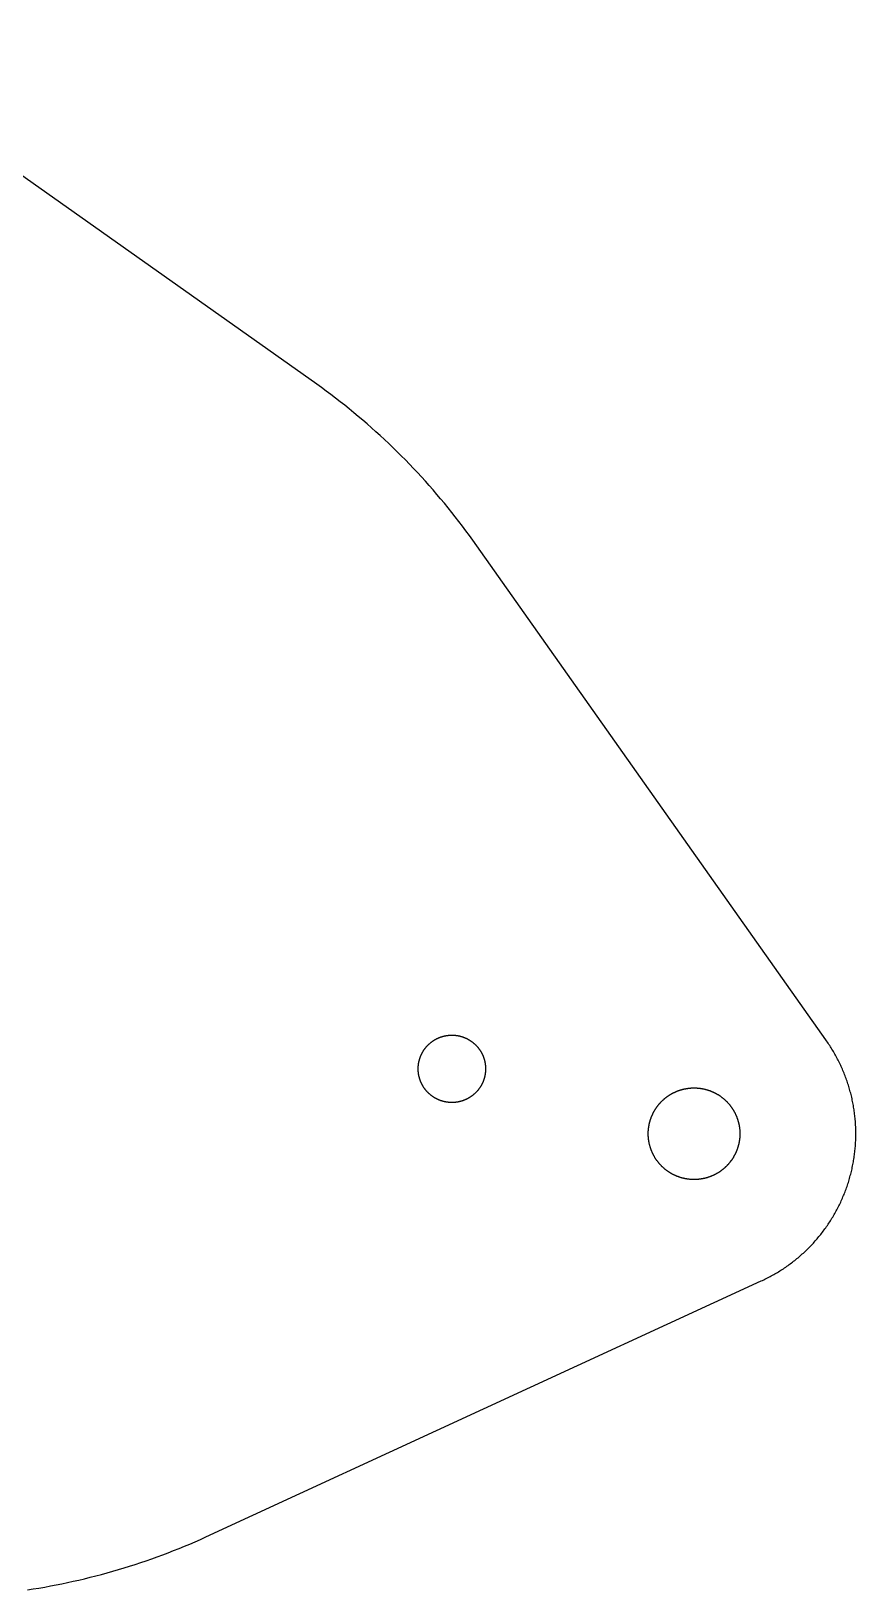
# Model space of a CAD drawing. Extents: x -67 to 86, y -67 to 86.
# Drawn here: x 9.5 to 86, y -61.3 to 83.2 of the extents above; entities that cross this region are included whole.
import ezdxf

# ---------------------------------------------------------------- set-up
doc = ezdxf.new("R2010")
doc.units = 0
doc.layers.get('0').update_dxf_attribs({"linetype": 'CONTINUOUS'})

msp = doc.modelspace()

# ---------------------------------------------------------------- linework, layer by layer
msp.add_lwpolyline([(9.1642, -61.319), (9.6989, -61.2367), (10.233, -61.1497), (10.7662, -61.0581), (11.2986, -60.9618), (11.8302, -60.8609), (12.3608, -60.7553), (12.8905, -60.6452), (13.4193, -60.5304), (13.947, -60.4109), (14.4736, -60.2869), (14.9992, -60.1583), (15.5236, -60.0252), (16.0468, -59.8874), (16.5688, -59.7451), (17.0895, -59.5982), (17.609, -59.4468), (18.127, -59.2909), (18.6438, -59.1305), (19.1591, -58.9655), (19.6729, -58.7961), (20.1852, -58.6222), (20.696, -58.4438), (21.2052, -58.2609), (21.7129, -58.0737), (22.2188, -57.882), (22.7231, -57.6859), (23.2256, -57.4854), (23.7264, -57.2805), (24.2253, -57.0713), (24.7224, -56.8577), (25.2177, -56.6398), (25.711, -56.4176), (77.2236, -32.6791), (77.3425, -32.6243), (77.461, -32.5684), (77.5789, -32.5115), (77.6964, -32.4536), (77.8133, -32.3947), (77.9297, -32.3347), (78.0456, -32.2738), (78.1609, -32.2118), (78.2757, -32.1488), (78.39, -32.0848), (78.5037, -32.0198), (78.6168, -31.9539), (78.7293, -31.8869), (78.8413, -31.819), (78.9526, -31.7501), (79.0634, -31.6802), (79.1735, -31.6094), (79.283, -31.5376), (79.3919, -31.4648), (79.5002, -31.3911), (79.6077, -31.3165), (79.7147, -31.2409), (79.821, -31.1644), (79.9266, -31.087), (80.0315, -31.0086), (80.1357, -30.9293), (80.2393, -30.8492), (80.3421, -30.7681), (80.4442, -30.6861), (80.5456, -30.6033), (80.6463, -30.5196), (80.7462, -30.4349), (80.8454, -30.3495), (80.9439, -30.2631), (81.0416, -30.1759), (81.1385, -30.0879), (81.2347, -29.999), (81.3301, -29.9093), (81.4246, -29.8187), (81.5184, -29.7274), (81.6114, -29.6352), (81.7036, -29.5422), (81.795, -29.4484), (81.8856, -29.3538), (81.9753, -29.2584), (82.0642, -29.1622), (82.1522, -29.0653), (82.2394, -28.9676), (82.3257, -28.8692), (82.4112, -28.77), (82.4958, -28.67), (82.5796, -28.5693), (82.6624, -28.4679), (82.7444, -28.3658), (82.8255, -28.263), (82.9056, -28.1594), (82.9849, -28.0552), (83.0632, -27.9503), (83.1407, -27.8447), (83.2172, -27.7384), (83.2927, -27.6315), (83.3674, -27.5239), (83.4411, -27.4156), (83.5138, -27.3068), (83.5856, -27.1972), (83.6565, -27.0871), (83.7263, -26.9764), (83.7953, -26.865), (83.8632, -26.7531), (83.9301, -26.6405), (83.9961, -26.5274), (84.0611, -26.4137), (84.1251, -26.2995), (84.188, -26.1847), (84.25, -26.0693), (84.311, -25.9534), (84.371, -25.837), (84.4299, -25.7201), (84.4878, -25.6026), (84.5447, -25.4847), (84.6006, -25.3663), (84.6554, -25.2473), (84.7092, -25.1279), (84.7619, -25.0081), (84.8136, -24.8878), (84.8642, -24.767), (84.9138, -24.6458), (84.9623, -24.5242), (85.0098, -24.4021), (85.0562, -24.2797), (85.1015, -24.1568), (85.1458, -24.0336), (85.1889, -23.91), (85.231, -23.786), (85.272, -23.6616), (85.312, -23.5369), (85.3508, -23.4118), (85.3885, -23.2864), (85.4252, -23.1607), (85.4607, -23.0347), (85.4952, -22.9084), (85.5285, -22.7817), (85.5607, -22.6548), (85.5919, -22.5276), (85.6219, -22.4002), (85.6508, -22.2724), (85.6786, -22.1445), (85.7052, -22.0163), (85.7308, -21.8878), (85.7552, -21.7592), (85.7785, -21.6303), (85.8007, -21.5013), (85.8217, -21.372), (85.8416, -21.2426), (85.8604, -21.113), (85.8781, -20.9833), (85.8946, -20.8534), (85.91, -20.7233), (85.9243, -20.5931), (85.9374, -20.4629), (85.9494, -20.3325), (85.9602, -20.202), (85.9699, -20.0714), (85.9785, -19.9407), (85.9859, -19.81), (85.9922, -19.6792), (85.9973, -19.5483), (86.0013, -19.4174), (86.0042, -19.2865), (86.0059, -19.1556), (86.0065, -19.0246), (86.0059, -18.8937), (86.0042, -18.7628), (86.0013, -18.6318), (85.9973, -18.501), (85.9922, -18.3701), (85.9859, -18.2393), (85.9785, -18.1086), (85.9699, -17.9779), (85.9602, -17.8473), (85.9494, -17.7168), (85.9374, -17.5864), (85.9243, -17.4561), (85.91, -17.326), (85.8946, -17.1959), (85.8781, -17.066), (85.8604, -16.9363), (85.8416, -16.8067), (85.8217, -16.6773), (85.8007, -16.548), (85.7785, -16.419), (85.7552, -16.2901), (85.7308, -16.1614), (85.7052, -16.033), (85.6786, -15.9048), (85.6508, -15.7768), (85.6219, -15.6491), (85.5919, -15.5217), (85.5607, -15.3945), (85.5285, -15.2675), (85.4952, -15.1409), (85.4607, -15.0146), (85.4252, -14.8885), (85.3885, -14.7628), (85.3508, -14.6374), (85.312, -14.5124), (85.272, -14.3877), (85.231, -14.2633), (85.1889, -14.1393), (85.1458, -14.0157), (85.1015, -13.8924), (85.0562, -13.7696), (85.0098, -13.6471), (84.9623, -13.5251), (84.9138, -13.4035), (84.8642, -13.2823), (84.8136, -13.1615), (84.7619, -13.0412), (84.7092, -12.9213), (84.6554, -12.8019), (84.6006, -12.683), (84.5447, -12.5646), (84.4878, -12.4466), (84.4299, -12.3292), (84.371, -12.2123), (84.311, -12.0958), (84.25, -11.98), (84.188, -11.8646), (84.1251, -11.7498), (84.0611, -11.6355), (83.9961, -11.5219), (83.9301, -11.4087), (83.8632, -11.2962), (83.7953, -11.1843), (83.7263, -11.0729), (83.6565, -10.9622), (83.5856, -10.852), (83.5138, -10.7425), (83.4411, -10.6336), (83.3674, -10.5254), (83.2927, -10.4178), (83.2172, -10.3109), (50.4752, 36.0036), (50.1591, 36.4427), (49.8391, 36.879), (49.5154, 37.3125), (49.1879, 37.7432), (48.8567, 38.171), (48.5217, 38.5959), (48.183, 39.0179), (47.8407, 39.4368), (47.4948, 39.8528), (47.1452, 40.2658), (46.792, 40.6757), (46.4353, 41.0824), (46.075, 41.4861), (45.7112, 41.8866), (45.3439, 42.2839), (44.9732, 42.678), (44.5991, 43.0688), (44.2215, 43.4564), (43.8406, 43.8406), (43.4564, 44.2215), (43.0688, 44.5991), (42.678, 44.9732), (42.2839, 45.3439), (41.8866, 45.7112), (41.4861, 46.075), (41.0824, 46.4353), (40.6757, 46.792), (40.2658, 47.1452), (39.8528, 47.4948), (39.4368, 47.8407), (39.0179, 48.183), (38.5959, 48.5217), (38.171, 48.8567), (37.7432, 49.1879), (37.3125, 49.5154), (36.879, 49.8391), (36.4427, 50.1591), (36.0036, 50.4752), (-10.3109, 83.2172)])
for points in [[(48.5105, -16.1305), (48.4832, -16.1302), (48.456, -16.1296), (48.4287, -16.1288), (48.4015, -16.1277), (48.3742, -16.1264), (48.347, -16.1248), (48.3198, -16.123), (48.2926, -16.121), (48.2654, -16.1188), (48.2383, -16.1163), (48.2111, -16.1135), (48.184, -16.1106), (48.1569, -16.1074), (48.1299, -16.1039), (48.1029, -16.1002), (48.0759, -16.0963), (48.0489, -16.0922), (48.022, -16.0878), (47.9951, -16.0832), (47.9683, -16.0783), (47.9415, -16.0732), (47.9147, -16.0679), (47.888, -16.0624), (47.8614, -16.0566), (47.8348, -16.0506), (47.8083, -16.0443), (47.7818, -16.0378), (47.7553, -16.0311), (47.729, -16.0242), (47.7027, -16.017), (47.6764, -16.0096), (47.6502, -16.002), (47.6241, -15.9941), (47.5981, -15.986), (47.5721, -15.9777), (47.5462, -15.9692), (47.5204, -15.9604), (47.4946, -15.9514), (47.469, -15.9422), (47.4434, -15.9328), (47.4179, -15.9231), (47.3925, -15.9132), (47.3671, -15.9031), (47.3419, -15.8928), (47.3167, -15.8822), (47.2917, -15.8715), (47.2667, -15.8605), (47.2419, -15.8493), (47.2171, -15.8379), (47.1924, -15.8262), (47.1679, -15.8144), (47.1434, -15.8023), (47.1191, -15.7901), (47.0948, -15.7776), (47.0707, -15.7649), (47.0467, -15.752), (47.0227, -15.7388), (46.9989, -15.7255), (46.9753, -15.712), (46.9517, -15.6982), (46.9283, -15.6843), (46.905, -15.6702), (46.8818, -15.6558), (46.8587, -15.6413), (46.8358, -15.6265), (46.813, -15.6116), (46.7903, -15.5964), (46.7678, -15.5811), (46.7453, -15.5655), (46.7231, -15.5498), (46.7009, -15.5338), (46.679, -15.5177), (46.6571, -15.5014), (46.6354, -15.4849), (46.6138, -15.4682), (46.5924, -15.4513), (46.5711, -15.4342), (46.55, -15.417), (46.5291, -15.3995), (46.5082, -15.3819), (46.4876, -15.3641), (46.4671, -15.3461), (46.4467, -15.328), (46.4266, -15.3096), (46.4065, -15.2911), (46.3867, -15.2725), (46.367, -15.2536), (46.3474, -15.2346), (46.3281, -15.2154), (46.3089, -15.196), (46.2898, -15.1765), (46.271, -15.1568), (46.2523, -15.1369), (46.2338, -15.1169), (46.2154, -15.0967), (46.1973, -15.0763), (46.1793, -15.0558), (46.1615, -15.0352), (46.1439, -15.0144), (46.1264, -14.9934), (46.1092, -14.9723), (46.0921, -14.951), (46.0752, -14.9296), (46.0585, -14.908), (46.042, -14.8863), (46.0257, -14.8645), (46.0096, -14.8425), (45.9937, -14.8204), (45.9779, -14.7981), (45.9624, -14.7757), (45.947, -14.7531), (45.9319, -14.7305), (45.9169, -14.7077), (45.9022, -14.6847), (45.8876, -14.6617), (45.8733, -14.6385), (45.8591, -14.6152), (45.8452, -14.5917), (45.8314, -14.5682), (45.8179, -14.5445), (45.8046, -14.5207), (45.7915, -14.4968), (45.7786, -14.4728), (45.7659, -14.4486), (45.7534, -14.4244), (45.7411, -14.4), (45.729, -14.3756), (45.7172, -14.351), (45.7056, -14.3263), (45.6941, -14.3016), (45.6829, -14.2767), (45.672, -14.2517), (45.6612, -14.2267), (45.6506, -14.2015), (45.6403, -14.1763), (45.6302, -14.151), (45.6203, -14.1256), (45.6107, -14.1001), (45.6012, -14.0745), (45.592, -14.0488), (45.583, -14.0231), (45.5743, -13.9972), (45.5657, -13.9713), (45.5574, -13.9454), (45.5493, -13.9193), (45.5415, -13.8932), (45.5338, -13.867), (45.5264, -13.8408), (45.5193, -13.8145), (45.5123, -13.7881), (45.5056, -13.7617), (45.4991, -13.7352), (45.4929, -13.7086), (45.4868, -13.682), (45.4811, -13.6554), (45.4755, -13.6287), (45.4702, -13.6019), (45.4651, -13.5751), (45.4602, -13.5483), (45.4556, -13.5214), (45.4512, -13.4945), (45.4471, -13.4676), (45.4432, -13.4406), (45.4395, -13.4136), (45.4361, -13.3865), (45.4329, -13.3594), (45.4299, -13.3323), (45.4272, -13.3052), (45.4247, -13.278), (45.4224, -13.2508), (45.4204, -13.2236), (45.4186, -13.1964), (45.4171, -13.1692), (45.4157, -13.142), (45.4147, -13.1147), (45.4138, -13.0875), (45.4132, -13.0602), (45.4129, -13.0329), (45.4128, -13.0057), (45.4129, -12.9784), (45.4132, -12.9511), (45.4138, -12.9239), (45.4147, -12.8966), (45.4157, -12.8693), (45.4171, -12.8421), (45.4186, -12.8149), (45.4204, -12.7877), (45.4224, -12.7605), (45.4247, -12.7333), (45.4272, -12.7061), (45.4299, -12.679), (45.4329, -12.6519), (45.4361, -12.6248), (45.4395, -12.5978), (45.4432, -12.5707), (45.4471, -12.5438), (45.4512, -12.5168), (45.4556, -12.4899), (45.4602, -12.463), (45.4651, -12.4362), (45.4702, -12.4094), (45.4755, -12.3826), (45.4811, -12.3559), (45.4868, -12.3293), (45.4929, -12.3027), (45.4991, -12.2761), (45.5056, -12.2497), (45.5123, -12.2232), (45.5193, -12.1968), (45.5264, -12.1705), (45.5338, -12.1443), (45.5415, -12.1181), (45.5493, -12.092), (45.5574, -12.066), (45.5657, -12.04), (45.5743, -12.0141), (45.583, -11.9883), (45.592, -11.9625), (45.6012, -11.9368), (45.6107, -11.9113), (45.6203, -11.8858), (45.6302, -11.8603), (45.6403, -11.835), (45.6506, -11.8098), (45.6612, -11.7846), (45.672, -11.7596), (45.6829, -11.7346), (45.6941, -11.7097), (45.7056, -11.685), (45.7172, -11.6603), (45.729, -11.6357), (45.7411, -11.6113), (45.7534, -11.5869), (45.7659, -11.5627), (45.7786, -11.5386), (45.7915, -11.5145), (45.8046, -11.4906), (45.8179, -11.4668), (45.8314, -11.4432), (45.8452, -11.4196), (45.8591, -11.3962), (45.8733, -11.3728), (45.8876, -11.3497), (45.9022, -11.3266), (45.9169, -11.3037), (45.9319, -11.2809), (45.947, -11.2582), (45.9624, -11.2356), (45.9779, -11.2132), (45.9937, -11.191), (46.0096, -11.1688), (46.0257, -11.1468), (46.042, -11.125), (46.0585, -11.1033), (46.0752, -11.0817), (46.0921, -11.0603), (46.1092, -11.039), (46.1264, -11.0179), (46.1439, -10.9969), (46.1615, -10.9761), (46.1793, -10.9555), (46.1973, -10.935), (46.2154, -10.9146), (46.2338, -10.8944), (46.2523, -10.8744), (46.271, -10.8545), (46.2898, -10.8348), (46.3089, -10.8153), (46.3281, -10.7959), (46.3474, -10.7767), (46.367, -10.7577), (46.3867, -10.7389), (46.4065, -10.7202), (46.4266, -10.7017), (46.4467, -10.6833), (46.4671, -10.6652), (46.4876, -10.6472), (46.5082, -10.6294), (46.5291, -10.6118), (46.55, -10.5943), (46.5711, -10.5771), (46.5924, -10.56), (46.6138, -10.5431), (46.6354, -10.5264), (46.6571, -10.5099), (46.679, -10.4936), (46.7009, -10.4775), (46.7231, -10.4615), (46.7453, -10.4458), (46.7678, -10.4303), (46.7903, -10.4149), (46.813, -10.3998), (46.8358, -10.3848), (46.8587, -10.3701), (46.8818, -10.3555), (46.905, -10.3412), (46.9283, -10.327), (46.9517, -10.3131), (46.9753, -10.2993), (46.9989, -10.2858), (47.0227, -10.2725), (47.0467, -10.2594), (47.0707, -10.2464), (47.0948, -10.2337), (47.1191, -10.2213), (47.1434, -10.209), (47.1679, -10.1969), (47.1924, -10.1851), (47.2171, -10.1734), (47.2419, -10.162), (47.2667, -10.1508), (47.2917, -10.1398), (47.3167, -10.1291), (47.3419, -10.1185), (47.3671, -10.1082), (47.3925, -10.0981), (47.4179, -10.0882), (47.4434, -10.0786), (47.469, -10.0691), (47.4946, -10.0599), (47.5204, -10.0509), (47.5462, -10.0421), (47.5721, -10.0336), (47.5981, -10.0253), (47.6241, -10.0172), (47.6502, -10.0093), (47.6764, -10.0017), (47.7027, -9.9943), (47.729, -9.9871), (47.7553, -9.9802), (47.7818, -9.9735), (47.8083, -9.967), (47.8348, -9.9608), (47.8614, -9.9547), (47.888, -9.9489), (47.9147, -9.9434), (47.9415, -9.9381), (47.9683, -9.933), (47.9951, -9.9281), (48.022, -9.9235), (48.0489, -9.9191), (48.0759, -9.915), (48.1029, -9.9111), (48.1299, -9.9074), (48.1569, -9.904), (48.184, -9.9007), (48.2111, -9.8978), (48.2383, -9.895), (48.2654, -9.8925), (48.2926, -9.8903), (48.3198, -9.8883), (48.347, -9.8865), (48.3742, -9.8849), (48.4015, -9.8836), (48.4287, -9.8826), (48.456, -9.8817), (48.4832, -9.8811), (48.5105, -9.8808), (48.5378, -9.8807), (48.565, -9.8808), (48.5923, -9.8811), (48.6196, -9.8817), (48.6468, -9.8826), (48.6741, -9.8836), (48.7013, -9.8849), (48.7285, -9.8865), (48.7558, -9.8883), (48.783, -9.8903), (48.8101, -9.8925), (48.8373, -9.895), (48.8644, -9.8978), (48.8915, -9.9007), (48.9186, -9.904), (48.9457, -9.9074), (48.9727, -9.9111), (48.9997, -9.915), (49.0266, -9.9191), (49.0535, -9.9235), (49.0804, -9.9281), (49.1073, -9.933), (49.1341, -9.9381), (49.1608, -9.9434), (49.1875, -9.9489), (49.2141, -9.9547), (49.2407, -9.9608), (49.2673, -9.967), (49.2938, -9.9735), (49.3202, -9.9802), (49.3466, -9.9871), (49.3729, -9.9943), (49.3991, -10.0017), (49.4253, -10.0093), (49.4514, -10.0172), (49.4775, -10.0253), (49.5035, -10.0336), (49.5293, -10.0421), (49.5552, -10.0509), (49.5809, -10.0599), (49.6066, -10.0691), (49.6322, -10.0786), (49.6577, -10.0882), (49.6831, -10.0981), (49.7084, -10.1082), (49.7337, -10.1185), (49.7588, -10.1291), (49.7839, -10.1398), (49.8088, -10.1508), (49.8337, -10.162), (49.8585, -10.1734), (49.8831, -10.1851), (49.9077, -10.1969), (49.9321, -10.209), (49.9565, -10.2213), (49.9807, -10.2337), (50.0049, -10.2464), (50.0289, -10.2594), (50.0528, -10.2725), (50.0766, -10.2858), (50.1003, -10.2993), (50.1238, -10.3131), (50.1473, -10.327), (50.1706, -10.3412), (50.1938, -10.3555), (50.2168, -10.3701), (50.2398, -10.3848), (50.2626, -10.3998), (50.2853, -10.4149), (50.3078, -10.4303), (50.3302, -10.4458), (50.3525, -10.4615), (50.3746, -10.4775), (50.3966, -10.4936), (50.4184, -10.5099), (50.4402, -10.5264), (50.4617, -10.5431), (50.4831, -10.56), (50.5044, -10.5771), (50.5255, -10.5943), (50.5465, -10.6118), (50.5673, -10.6294), (50.588, -10.6472), (50.6085, -10.6652), (50.6288, -10.6833), (50.649, -10.7017), (50.669, -10.7202), (50.6889, -10.7389), (50.7086, -10.7577), (50.7281, -10.7767), (50.7475, -10.7959), (50.7667, -10.8153), (50.7857, -10.8348), (50.8046, -10.8545), (50.8233, -10.8744), (50.8418, -10.8944), (50.8601, -10.9146), (50.8783, -10.935), (50.8962, -10.9555), (50.914, -10.9761), (50.9317, -10.9969), (50.9491, -11.0179), (50.9664, -11.039), (50.9834, -11.0603), (51.0003, -11.0817), (51.017, -11.1033), (51.0335, -11.125), (51.0498, -11.1468), (51.066, -11.1688), (51.0819, -11.191), (51.0976, -11.2132), (51.1132, -11.2356), (51.1285, -11.2582), (51.1437, -11.2809), (51.1586, -11.3037), (51.1734, -11.3266), (51.1879, -11.3497), (51.2023, -11.3728), (51.2164, -11.3962), (51.2304, -11.4196), (51.2441, -11.4432), (51.2576, -11.4668), (51.271, -11.4906), (51.2841, -11.5145), (51.297, -11.5386), (51.3097, -11.5627), (51.3222, -11.5869), (51.3344, -11.6113), (51.3465, -11.6357), (51.3584, -11.6603), (51.37, -11.685), (51.3814, -11.7097), (51.3926, -11.7346), (51.4036, -11.7596), (51.4144, -11.7846), (51.4249, -11.8098), (51.4352, -11.835), (51.4453, -11.8603), (51.4552, -11.8858), (51.4649, -11.9113), (51.4743, -11.9368), (51.4835, -11.9625), (51.4925, -11.9883), (51.5013, -12.0141), (51.5098, -12.04), (51.5181, -12.066), (51.5262, -12.092), (51.5341, -12.1181), (51.5417, -12.1443), (51.5491, -12.1705), (51.5563, -12.1968), (51.5632, -12.2232), (51.5699, -12.2497), (51.5764, -12.2761), (51.5827, -12.3027), (51.5887, -12.3293), (51.5945, -12.3559), (51.6, -12.3826), (51.6054, -12.4094), (51.6104, -12.4362), (51.6153, -12.463), (51.6199, -12.4899), (51.6243, -12.5168), (51.6284, -12.5438), (51.6324, -12.5707), (51.636, -12.5978), (51.6395, -12.6248), (51.6427, -12.6519), (51.6457, -12.679), (51.6484, -12.7061), (51.6509, -12.7333), (51.6531, -12.7605), (51.6552, -12.7877), (51.6569, -12.8149), (51.6585, -12.8421), (51.6598, -12.8693), (51.6609, -12.8966), (51.6617, -12.9239), (51.6623, -12.9511), (51.6627, -12.9784), (51.6628, -13.0057), (51.6627, -13.0329), (51.6623, -13.0602), (51.6617, -13.0875), (51.6609, -13.1147), (51.6598, -13.142), (51.6585, -13.1692), (51.6569, -13.1964), (51.6552, -13.2236), (51.6531, -13.2508), (51.6509, -13.278), (51.6484, -13.3052), (51.6457, -13.3323), (51.6427, -13.3594), (51.6395, -13.3865), (51.636, -13.4136), (51.6324, -13.4406), (51.6284, -13.4676), (51.6243, -13.4945), (51.6199, -13.5214), (51.6153, -13.5483), (51.6104, -13.5751), (51.6054, -13.6019), (51.6, -13.6287), (51.5945, -13.6554), (51.5887, -13.682), (51.5827, -13.7086), (51.5764, -13.7352), (51.5699, -13.7617), (51.5632, -13.7881), (51.5563, -13.8145), (51.5491, -13.8408), (51.5417, -13.867), (51.5341, -13.8932), (51.5262, -13.9193), (51.5181, -13.9454), (51.5098, -13.9713), (51.5013, -13.9972), (51.4925, -14.0231), (51.4835, -14.0488), (51.4743, -14.0745), (51.4649, -14.1001), (51.4552, -14.1256), (51.4453, -14.151), (51.4352, -14.1763), (51.4249, -14.2015), (51.4144, -14.2267), (51.4036, -14.2517), (51.3926, -14.2767), (51.3814, -14.3016), (51.37, -14.3263), (51.3584, -14.351), (51.3465, -14.3756), (51.3344, -14.4), (51.3222, -14.4244), (51.3097, -14.4486), (51.297, -14.4728), (51.2841, -14.4968), (51.271, -14.5207), (51.2576, -14.5445), (51.2441, -14.5682), (51.2304, -14.5917), (51.2164, -14.6152), (51.2023, -14.6385), (51.1879, -14.6617), (51.1734, -14.6847), (51.1586, -14.7077), (51.1437, -14.7305), (51.1285, -14.7531), (51.1132, -14.7757), (51.0976, -14.7981), (51.0819, -14.8204), (51.066, -14.8425), (51.0498, -14.8645), (51.0335, -14.8863), (51.017, -14.908), (51.0003, -14.9296), (50.9834, -14.951), (50.9664, -14.9723), (50.9491, -14.9934), (50.9317, -15.0144), (50.914, -15.0352), (50.8962, -15.0558), (50.8783, -15.0763), (50.8601, -15.0967), (50.8418, -15.1169), (50.8233, -15.1369), (50.8046, -15.1568), (50.7857, -15.1765), (50.7667, -15.196), (50.7475, -15.2154), (50.7281, -15.2346), (50.7086, -15.2536), (50.6889, -15.2725), (50.669, -15.2911), (50.649, -15.3096), (50.6288, -15.328), (50.6085, -15.3461), (50.588, -15.3641), (50.5673, -15.3819), (50.5465, -15.3995), (50.5255, -15.417), (50.5044, -15.4342), (50.4831, -15.4513), (50.4617, -15.4682), (50.4402, -15.4849), (50.4184, -15.5014), (50.3966, -15.5177), (50.3746, -15.5338), (50.3525, -15.5498), (50.3302, -15.5655), (50.3078, -15.5811), (50.2853, -15.5964), (50.2626, -15.6116), (50.2398, -15.6265), (50.2168, -15.6413), (50.1938, -15.6558), (50.1706, -15.6702), (50.1473, -15.6843), (50.1238, -15.6982), (50.1003, -15.712), (50.0766, -15.7255), (50.0528, -15.7388), (50.0289, -15.752), (50.0049, -15.7649), (49.9807, -15.7776), (49.9565, -15.7901), (49.9321, -15.8023), (49.9077, -15.8144), (49.8831, -15.8262), (49.8585, -15.8379), (49.8337, -15.8493), (49.8088, -15.8605), (49.7839, -15.8715), (49.7588, -15.8822), (49.7337, -15.8928), (49.7084, -15.9031), (49.6831, -15.9132), (49.6577, -15.9231), (49.6322, -15.9328), (49.6066, -15.9422), (49.5809, -15.9514), (49.5552, -15.9604), (49.5293, -15.9692), (49.5035, -15.9777), (49.4775, -15.986), (49.4514, -15.9941), (49.4253, -16.002), (49.3991, -16.0096), (49.3729, -16.017), (49.3466, -16.0242), (49.3202, -16.0311), (49.2938, -16.0378), (49.2673, -16.0443), (49.2407, -16.0506), (49.2141, -16.0566), (49.1875, -16.0624), (49.1608, -16.0679), (49.1341, -16.0732), (49.1073, -16.0783), (49.0804, -16.0832), (49.0535, -16.0878), (49.0266, -16.0922), (48.9997, -16.0963), (48.9727, -16.1002), (48.9457, -16.1039), (48.9186, -16.1074), (48.8915, -16.1106), (48.8644, -16.1135), (48.8373, -16.1163), (48.8101, -16.1188), (48.783, -16.121), (48.7558, -16.123), (48.7285, -16.1248), (48.7013, -16.1264), (48.6741, -16.1277), (48.6468, -16.1288), (48.6196, -16.1296), (48.5923, -16.1302), (48.565, -16.1305), (48.5378, -16.1307)], [(70.9638, -23.2745), (70.9267, -23.274), (70.8897, -23.2732), (70.8526, -23.272), (70.8155, -23.2706), (70.7785, -23.2688), (70.7415, -23.2667), (70.7044, -23.2643), (70.6675, -23.2615), (70.6305, -23.2585), (70.5936, -23.2551), (70.5567, -23.2514), (70.5198, -23.2473), (70.483, -23.243), (70.4462, -23.2383), (70.4094, -23.2333), (70.3727, -23.228), (70.3361, -23.2223), (70.2995, -23.2164), (70.2629, -23.2101), (70.2264, -23.2035), (70.19, -23.1966), (70.1536, -23.1893), (70.1173, -23.1818), (70.081, -23.1739), (70.0449, -23.1657), (70.0088, -23.1572), (69.9727, -23.1484), (69.9368, -23.1393), (69.9009, -23.1298), (69.8651, -23.1201), (69.8295, -23.11), (69.7938, -23.0996), (69.7583, -23.0889), (69.7229, -23.0779), (69.6876, -23.0666), (69.6524, -23.055), (69.6172, -23.0431), (69.5822, -23.0309), (69.5473, -23.0183), (69.5125, -23.0055), (69.4778, -22.9924), (69.4433, -22.9789), (69.4088, -22.9652), (69.3745, -22.9511), (69.3403, -22.9368), (69.3062, -22.9221), (69.2723, -22.9072), (69.2385, -22.892), (69.2048, -22.8764), (69.1712, -22.8606), (69.1378, -22.8445), (69.1046, -22.8281), (69.0715, -22.8114), (69.0385, -22.7944), (69.0057, -22.7772), (68.973, -22.7596), (68.9405, -22.7418), (68.9081, -22.7236), (68.8759, -22.7052), (68.8439, -22.6866), (68.812, -22.6676), (68.7803, -22.6484), (68.7488, -22.6288), (68.7174, -22.6091), (68.6862, -22.589), (68.6552, -22.5687), (68.6243, -22.548), (68.5937, -22.5272), (68.5632, -22.506), (68.5329, -22.4846), (68.5028, -22.463), (68.4729, -22.441), (68.4432, -22.4188), (68.4137, -22.3964), (68.3844, -22.3737), (68.3552, -22.3507), (68.3263, -22.3275), (68.2976, -22.304), (68.2691, -22.2803), (68.2408, -22.2564), (68.2127, -22.2322), (68.1848, -22.2077), (68.1571, -22.183), (68.1297, -22.1581), (68.1024, -22.1329), (68.0754, -22.1075), (68.0486, -22.0818), (68.022, -22.056), (67.9957, -22.0298), (67.9696, -22.0035), (67.9437, -21.9769), (67.9181, -21.9501), (67.8927, -21.9231), (67.8675, -21.8959), (67.8425, -21.8684), (67.8179, -21.8408), (67.7934, -21.8129), (67.7692, -21.7848), (67.7452, -21.7565), (67.7215, -21.728), (67.698, -21.6992), (67.6748, -21.6703), (67.6519, -21.6412), (67.6292, -21.6119), (67.6067, -21.5824), (67.5845, -21.5526), (67.5626, -21.5227), (67.5409, -21.4926), (67.5195, -21.4623), (67.4984, -21.4319), (67.4775, -21.4012), (67.4569, -21.3704), (67.4366, -21.3394), (67.4165, -21.3082), (67.3967, -21.2768), (67.3772, -21.2453), (67.358, -21.2135), (67.339, -21.1817), (67.3203, -21.1496), (67.3019, -21.1174), (67.2838, -21.0851), (67.2659, -21.0526), (67.2484, -21.0199), (67.2311, -20.9871), (67.2141, -20.9541), (67.1974, -20.921), (67.181, -20.8877), (67.1649, -20.8543), (67.1491, -20.8208), (67.1336, -20.7871), (67.1183, -20.7533), (67.1034, -20.7193), (67.0888, -20.6852), (67.0744, -20.651), (67.0604, -20.6167), (67.0466, -20.5823), (67.0332, -20.5477), (67.0201, -20.513), (67.0072, -20.4782), (66.9947, -20.4433), (66.9825, -20.4083), (66.9705, -20.3732), (66.9589, -20.338), (66.9476, -20.3026), (66.9366, -20.2672), (66.9259, -20.2317), (66.9156, -20.1961), (66.9055, -20.1604), (66.8957, -20.1246), (66.8863, -20.0888), (66.8772, -20.0528), (66.8683, -20.0168), (66.8598, -19.9807), (66.8517, -19.9445), (66.8438, -19.9083), (66.8362, -19.872), (66.829, -19.8356), (66.8221, -19.7991), (66.8155, -19.7626), (66.8092, -19.7261), (66.8032, -19.6895), (66.7976, -19.6528), (66.7923, -19.6161), (66.7873, -19.5794), (66.7826, -19.5426), (66.7782, -19.5058), (66.7742, -19.4689), (66.7705, -19.432), (66.7671, -19.395), (66.764, -19.3581), (66.7613, -19.3211), (66.7588, -19.2841), (66.7567, -19.2471), (66.755, -19.21), (66.7535, -19.173), (66.7524, -19.1359), (66.7516, -19.0988), (66.7511, -19.0617), (66.7509, -19.0246), (66.7511, -18.9875), (66.7516, -18.9505), (66.7524, -18.9134), (66.7535, -18.8763), (66.755, -18.8393), (66.7567, -18.8022), (66.7588, -18.7652), (66.7613, -18.7282), (66.764, -18.6912), (66.7671, -18.6542), (66.7705, -18.6173), (66.7742, -18.5804), (66.7782, -18.5435), (66.7826, -18.5067), (66.7873, -18.4699), (66.7923, -18.4332), (66.7976, -18.3964), (66.8032, -18.3598), (66.8092, -18.3232), (66.8155, -18.2866), (66.8221, -18.2501), (66.829, -18.2137), (66.8362, -18.1773), (66.8438, -18.141), (66.8517, -18.1048), (66.8598, -18.0686), (66.8683, -18.0325), (66.8772, -17.9965), (66.8863, -17.9605), (66.8957, -17.9247), (66.9055, -17.8889), (66.9156, -17.8532), (66.9259, -17.8176), (66.9366, -17.7821), (66.9476, -17.7466), (66.9589, -17.7113), (66.9705, -17.6761), (66.9825, -17.641), (66.9947, -17.606), (67.0072, -17.5711), (67.0201, -17.5363), (67.0332, -17.5016), (67.0466, -17.467), (67.0604, -17.4326), (67.0744, -17.3982), (67.0888, -17.364), (67.1034, -17.33), (67.1183, -17.296), (67.1336, -17.2622), (67.1491, -17.2285), (67.1649, -17.195), (67.181, -17.1616), (67.1974, -17.1283), (67.2141, -17.0952), (67.2311, -17.0622), (67.2484, -17.0294), (67.2659, -16.9967), (67.2838, -16.9642), (67.3019, -16.9318), (67.3203, -16.8996), (67.339, -16.8676), (67.358, -16.8357), (67.3772, -16.804), (67.3967, -16.7725), (67.4165, -16.7411), (67.4366, -16.7099), (67.4569, -16.6789), (67.4775, -16.6481), (67.4984, -16.6174), (67.5195, -16.5869), (67.5409, -16.5566), (67.5626, -16.5265), (67.5845, -16.4966), (67.6067, -16.4669), (67.6292, -16.4374), (67.6519, -16.4081), (67.6748, -16.3789), (67.698, -16.35), (67.7215, -16.3213), (67.7452, -16.2928), (67.7692, -16.2645), (67.7934, -16.2364), (67.8179, -16.2085), (67.8425, -16.1808), (67.8675, -16.1534), (67.8927, -16.1261), (67.9181, -16.0991), (67.9437, -16.0723), (67.9696, -16.0458), (67.9957, -16.0194), (68.022, -15.9933), (68.0486, -15.9674), (68.0754, -15.9418), (68.1024, -15.9164), (68.1297, -15.8912), (68.1571, -15.8663), (68.1848, -15.8416), (68.2127, -15.8171), (68.2408, -15.7929), (68.2691, -15.7689), (68.2976, -15.7452), (68.3263, -15.7218), (68.3552, -15.6986), (68.3844, -15.6756), (68.4137, -15.6529), (68.4432, -15.6304), (68.4729, -15.6082), (68.5028, -15.5863), (68.5329, -15.5646), (68.5632, -15.5432), (68.5937, -15.5221), (68.6243, -15.5012), (68.6552, -15.4806), (68.6862, -15.4603), (68.7174, -15.4402), (68.7488, -15.4204), (68.7803, -15.4009), (68.812, -15.3817), (68.8439, -15.3627), (68.8759, -15.344), (68.9081, -15.3256), (68.9405, -15.3075), (68.973, -15.2897), (69.0057, -15.2721), (69.0385, -15.2548), (69.0715, -15.2379), (69.1046, -15.2212), (69.1378, -15.2048), (69.1712, -15.1886), (69.2048, -15.1728), (69.2385, -15.1573), (69.2723, -15.1421), (69.3062, -15.1271), (69.3403, -15.1125), (69.3745, -15.0981), (69.4088, -15.0841), (69.4433, -15.0704), (69.4778, -15.0569), (69.5125, -15.0438), (69.5473, -15.0309), (69.5822, -15.0184), (69.6172, -15.0062), (69.6524, -14.9943), (69.6876, -14.9826), (69.7229, -14.9713), (69.7583, -14.9603), (69.7938, -14.9497), (69.8295, -14.9393), (69.8651, -14.9292), (69.9009, -14.9195), (69.9368, -14.91), (69.9727, -14.9009), (70.0088, -14.8921), (70.0449, -14.8836), (70.081, -14.8754), (70.1173, -14.8675), (70.1536, -14.86), (70.19, -14.8527), (70.2264, -14.8458), (70.2629, -14.8392), (70.2995, -14.8329), (70.3361, -14.827), (70.3727, -14.8213), (70.4094, -14.816), (70.4462, -14.811), (70.483, -14.8063), (70.5198, -14.802), (70.5567, -14.7979), (70.5936, -14.7942), (70.6305, -14.7908), (70.6675, -14.7877), (70.7044, -14.785), (70.7415, -14.7826), (70.7785, -14.7805), (70.8155, -14.7787), (70.8526, -14.7772), (70.8897, -14.7761), (70.9267, -14.7753), (70.9638, -14.7748), (71.0009, -14.7746), (71.038, -14.7748), (71.0751, -14.7753), (71.1122, -14.7761), (71.1492, -14.7772), (71.1863, -14.7787), (71.2233, -14.7805), (71.2604, -14.7826), (71.2974, -14.785), (71.3344, -14.7877), (71.3713, -14.7908), (71.4083, -14.7942), (71.4452, -14.7979), (71.482, -14.802), (71.5189, -14.8063), (71.5556, -14.811), (71.5924, -14.816), (71.6291, -14.8213), (71.6658, -14.827), (71.7024, -14.8329), (71.7389, -14.8392), (71.7754, -14.8458), (71.8119, -14.8527), (71.8482, -14.86), (71.8845, -14.8675), (71.9208, -14.8754), (71.957, -14.8836), (71.9931, -14.8921), (72.0291, -14.9009), (72.065, -14.91), (72.1009, -14.9195), (72.1367, -14.9292), (72.1724, -14.9393), (72.208, -14.9497), (72.2435, -14.9603), (72.2789, -14.9713), (72.3142, -14.9826), (72.3495, -14.9943), (72.3846, -15.0062), (72.4196, -15.0184), (72.4545, -15.0309), (72.4893, -15.0438), (72.524, -15.0569), (72.5585, -15.0704), (72.593, -15.0841), (72.6273, -15.0981), (72.6615, -15.1125), (72.6956, -15.1271), (72.7295, -15.1421), (72.7634, -15.1573), (72.797, -15.1728), (72.8306, -15.1886), (72.864, -15.2048), (72.8973, -15.2212), (72.9304, -15.2379), (72.9633, -15.2548), (72.9962, -15.2721), (73.0288, -15.2897), (73.0614, -15.3075), (73.0937, -15.3256), (73.1259, -15.344), (73.158, -15.3627), (73.1898, -15.3817), (73.2215, -15.4009), (73.2531, -15.4204), (73.2844, -15.4402), (73.3156, -15.4603), (73.3466, -15.4806), (73.3775, -15.5012), (73.4081, -15.5221), (73.4386, -15.5432), (73.4689, -15.5646), (73.499, -15.5863), (73.5289, -15.6082), (73.5586, -15.6304), (73.5881, -15.6529), (73.6175, -15.6756), (73.6466, -15.6986), (73.6755, -15.7218), (73.7042, -15.7452), (73.7328, -15.7689), (73.7611, -15.7929), (73.7892, -15.8171), (73.817, -15.8416), (73.8447, -15.8663), (73.8722, -15.8912), (73.8994, -15.9164), (73.9264, -15.9418), (73.9532, -15.9674), (73.9798, -15.9933), (74.0061, -16.0194), (74.0322, -16.0458), (74.0581, -16.0723), (74.0838, -16.0991), (74.1092, -16.1261), (74.1343, -16.1534), (74.1593, -16.1808), (74.184, -16.2085), (74.2084, -16.2364), (74.2326, -16.2645), (74.2566, -16.2928), (74.2803, -16.3213), (74.3038, -16.35), (74.327, -16.3789), (74.35, -16.4081), (74.3727, -16.4374), (74.3951, -16.4669), (74.4173, -16.4966), (74.4392, -16.5265), (74.4609, -16.5566), (74.4823, -16.5869), (74.5034, -16.6174), (74.5243, -16.6481), (74.5449, -16.6789), (74.5653, -16.7099), (74.5853, -16.7411), (74.6051, -16.7725), (74.6246, -16.804), (74.6439, -16.8357), (74.6628, -16.8676), (74.6815, -16.8996), (74.6999, -16.9318), (74.718, -16.9642), (74.7359, -16.9967), (74.7534, -17.0294), (74.7707, -17.0622), (74.7877, -17.0952), (74.8044, -17.1283), (74.8208, -17.1616), (74.8369, -17.195), (74.8527, -17.2285), (74.8682, -17.2622), (74.8835, -17.296), (74.8984, -17.33), (74.9131, -17.364), (74.9274, -17.3982), (74.9414, -17.4326), (74.9552, -17.467), (74.9686, -17.5016), (74.9818, -17.5363), (74.9946, -17.5711), (75.0071, -17.606), (75.0194, -17.641), (75.0313, -17.6761), (75.0429, -17.7113), (75.0542, -17.7466), (75.0652, -17.7821), (75.0759, -17.8176), (75.0863, -17.8532), (75.0963, -17.8889), (75.1061, -17.9247), (75.1155, -17.9605), (75.1247, -17.9965), (75.1335, -18.0325), (75.142, -18.0686), (75.1502, -18.1048), (75.158, -18.141), (75.1656, -18.1773), (75.1728, -18.2137), (75.1797, -18.2501), (75.1863, -18.2866), (75.1926, -18.3232), (75.1986, -18.3598), (75.2042, -18.3964), (75.2096, -18.4332), (75.2146, -18.4699), (75.2192, -18.5067), (75.2236, -18.5435), (75.2276, -18.5804), (75.2313, -18.6173), (75.2347, -18.6542), (75.2378, -18.6912), (75.2406, -18.7282), (75.243, -18.7652), (75.2451, -18.8022), (75.2469, -18.8393), (75.2483, -18.8763), (75.2495, -18.9134), (75.2503, -18.9505), (75.2508, -18.9875), (75.2509, -19.0246), (75.2508, -19.0617), (75.2503, -19.0988), (75.2495, -19.1359), (75.2483, -19.173), (75.2469, -19.21), (75.2451, -19.2471), (75.243, -19.2841), (75.2406, -19.3211), (75.2378, -19.3581), (75.2347, -19.395), (75.2313, -19.432), (75.2276, -19.4689), (75.2236, -19.5058), (75.2192, -19.5426), (75.2146, -19.5794), (75.2096, -19.6161), (75.2042, -19.6528), (75.1986, -19.6895), (75.1926, -19.7261), (75.1863, -19.7626), (75.1797, -19.7991), (75.1728, -19.8356), (75.1656, -19.872), (75.158, -19.9083), (75.1502, -19.9445), (75.142, -19.9807), (75.1335, -20.0168), (75.1247, -20.0528), (75.1155, -20.0888), (75.1061, -20.1246), (75.0963, -20.1604), (75.0863, -20.1961), (75.0759, -20.2317), (75.0652, -20.2672), (75.0542, -20.3026), (75.0429, -20.338), (75.0313, -20.3732), (75.0194, -20.4083), (75.0071, -20.4433), (74.9946, -20.4782), (74.9818, -20.513), (74.9686, -20.5477), (74.9552, -20.5823), (74.9414, -20.6167), (74.9274, -20.651), (74.9131, -20.6852), (74.8984, -20.7193), (74.8835, -20.7533), (74.8682, -20.7871), (74.8527, -20.8208), (74.8369, -20.8543), (74.8208, -20.8877), (74.8044, -20.921), (74.7877, -20.9541), (74.7707, -20.9871), (74.7534, -21.0199), (74.7359, -21.0526), (74.718, -21.0851), (74.6999, -21.1174), (74.6815, -21.1496), (74.6628, -21.1817), (74.6439, -21.2135), (74.6246, -21.2453), (74.6051, -21.2768), (74.5853, -21.3082), (74.5653, -21.3394), (74.5449, -21.3704), (74.5243, -21.4012), (74.5034, -21.4319), (74.4823, -21.4623), (74.4609, -21.4926), (74.4392, -21.5227), (74.4173, -21.5526), (74.3951, -21.5824), (74.3727, -21.6119), (74.35, -21.6412), (74.327, -21.6703), (74.3038, -21.6992), (74.2803, -21.728), (74.2566, -21.7565), (74.2326, -21.7848), (74.2084, -21.8129), (74.184, -21.8408), (74.1593, -21.8684), (74.1343, -21.8959), (74.1092, -21.9231), (74.0838, -21.9501), (74.0581, -21.9769), (74.0322, -22.0035), (74.0061, -22.0298), (73.9798, -22.056), (73.9532, -22.0818), (73.9264, -22.1075), (73.8994, -22.1329), (73.8722, -22.1581), (73.8447, -22.183), (73.817, -22.2077), (73.7892, -22.2322), (73.7611, -22.2564), (73.7328, -22.2803), (73.7042, -22.304), (73.6755, -22.3275), (73.6466, -22.3507), (73.6175, -22.3737), (73.5881, -22.3964), (73.5586, -22.4188), (73.5289, -22.441), (73.499, -22.463), (73.4689, -22.4846), (73.4386, -22.506), (73.4081, -22.5272), (73.3775, -22.548), (73.3466, -22.5687), (73.3156, -22.589), (73.2844, -22.6091), (73.2531, -22.6288), (73.2215, -22.6484), (73.1898, -22.6676), (73.158, -22.6866), (73.1259, -22.7052), (73.0937, -22.7236), (73.0614, -22.7418), (73.0288, -22.7596), (72.9962, -22.7772), (72.9633, -22.7944), (72.9304, -22.8114), (72.8973, -22.8281), (72.864, -22.8445), (72.8306, -22.8606), (72.797, -22.8764), (72.7634, -22.892), (72.7295, -22.9072), (72.6956, -22.9221), (72.6615, -22.9368), (72.6273, -22.9511), (72.593, -22.9652), (72.5585, -22.9789), (72.524, -22.9924), (72.4893, -23.0055), (72.4545, -23.0183), (72.4196, -23.0309), (72.3846, -23.0431), (72.3495, -23.055), (72.3142, -23.0666), (72.2789, -23.0779), (72.2435, -23.0889), (72.208, -23.0996), (72.1724, -23.11), (72.1367, -23.1201), (72.1009, -23.1298), (72.065, -23.1393), (72.0291, -23.1484), (71.9931, -23.1572), (71.957, -23.1657), (71.9208, -23.1739), (71.8845, -23.1818), (71.8482, -23.1893), (71.8119, -23.1966), (71.7754, -23.2035), (71.7389, -23.2101), (71.7024, -23.2164), (71.6658, -23.2223), (71.6291, -23.228), (71.5924, -23.2333), (71.5556, -23.2383), (71.5189, -23.243), (71.482, -23.2473), (71.4452, -23.2514), (71.4083, -23.2551), (71.3713, -23.2585), (71.3344, -23.2615), (71.2974, -23.2643), (71.2604, -23.2667), (71.2233, -23.2688), (71.1863, -23.2706), (71.1492, -23.272), (71.1122, -23.2732), (71.0751, -23.274), (71.038, -23.2745), (71.0009, -23.2746)]]:
    msp.add_lwpolyline(points, close=True)

doc.saveas('drawing.dxf')
